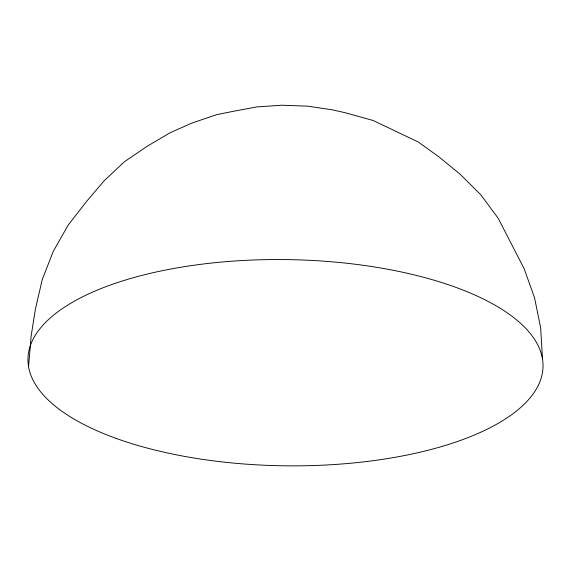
<?xml version="1.0" encoding="UTF-8"?>
<svg xmlns="http://www.w3.org/2000/svg" width="571" height="571" viewBox="0 0 571 571"><rect width="100%" height="100%" fill="white"/><g stroke="black" fill="none" stroke-linecap="round" stroke-linejoin="round"><path stroke-width="0.86" d="M28.55 366.661L31.177 335.827L35.388 309.239L42.261 279.54L53.296 251.269L68.299 224.91L87.02 200.899L104.05 180.864L124.321 161.8L147.347 146.176L170.008 132.8L191.349 123.272L216.573 114.671L233.603 111.259L256.65 106.948L281.874 105.214L307.555 106.163L331.937 109.739L345.048 112.687L373.041 120.467L418.272 142.001L439.02 156.946L460.14 174.248L480.832 194.825L498.183 218.272L524.149 268.72L534.549 297.784L540.68 327.961L542.45 358.731M116.134 438.4A257.564 103.115 0.8 0 0 538.203 385.546A257.564 103.115 0.8 0 0 202.163 264.145A257.564 103.115 0.8 0 0 116.134 438.4"/></g></svg>
